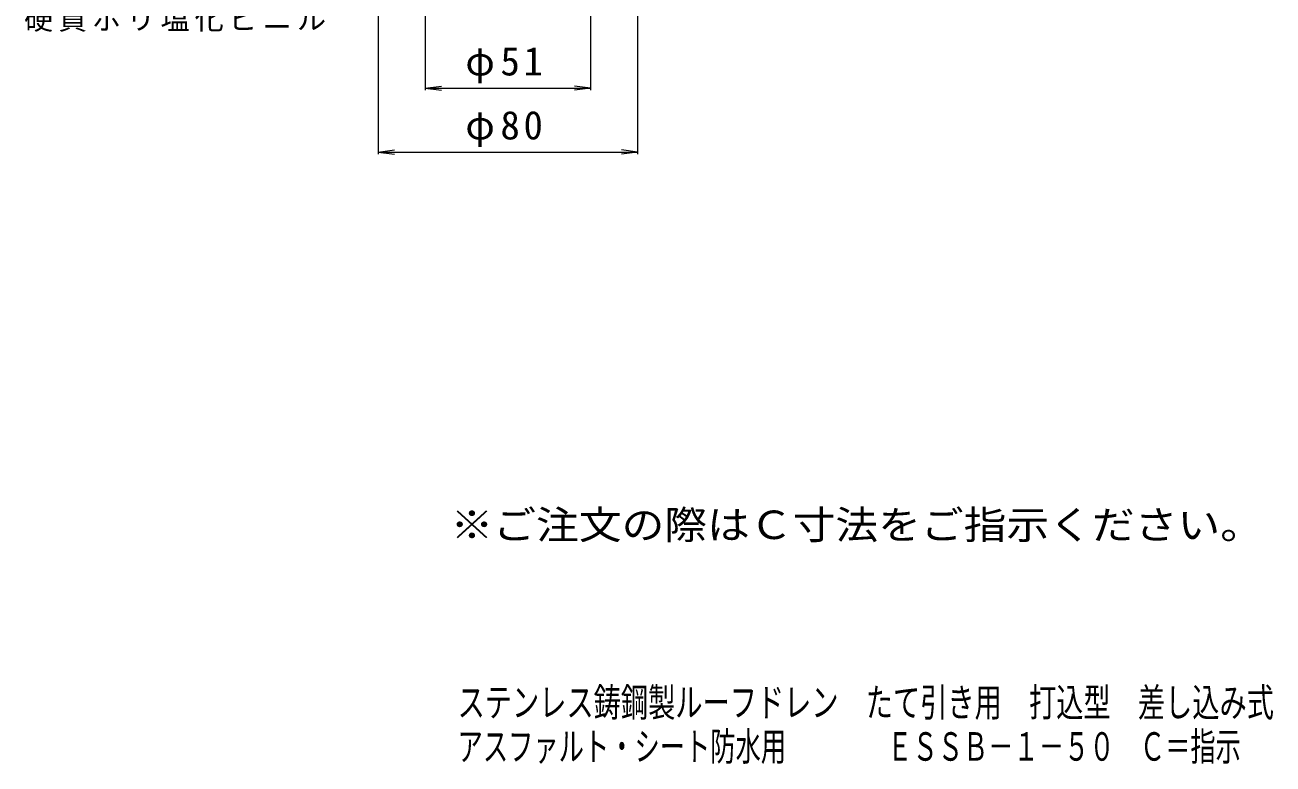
# Model space of a CAD drawing. Units: millimetres, scale not verified. Extents: x -227 to 215, y -346 to 332.
# Drawn here: x -170.5 to 214.8, y -345.7 to -117.7 of the extents above; entities that cross this region are included whole.
import ezdxf
from ezdxf.enums import TextEntityAlignment as Align

# ---------------------------------------------------------------- set-up
doc = ezdxf.new("R2010")
doc.units = ezdxf.units.MM
doc.header["$LTSCALE"] = 3
doc.layers.add('0-4_その他', color=7, linetype='Continuous', lineweight=9)
doc.layers.add('0-5_寸法', color=7, linetype='Continuous', lineweight=9)
doc.layers.add('F-0_F-0ﾚｲﾔ', color=2, linetype='Continuous')
doc.layers.add('F-4_F-4ﾚｲﾔ', color=6, linetype='Continuous')
doc.styles.add('ＭＳ ゴシック', font='')
doc.styles.get('ＭＳ ゴシック').set_extended_font_data('MS Gothic')

msp = doc.modelspace()

# ---------------------------------------------------------------- linework, layer by layer
at = {"layer": '0-4_その他'}
for p, q in [((-46.9, -32.791), (-46.9, -137.779)), ((4.1, -32.791), (4.1, -137.779)), ((-61.4, -87.791), (-61.4, -157.508)), ((18.6, -87.791), (18.6, -157.508)), ((-46.9, -137.179), (-41.943, -136.526)), ((-46.9, -137.179), (4.1, -137.179)), ((-46.9, -137.179), (-41.943, -137.831)), ((4.1, -137.179), (-0.857, -136.526)), ((4.1, -137.179), (-0.857, -137.831)), ((-61.4, -156.908), (-56.443, -156.255)), ((-61.4, -156.908), (18.6, -156.908)), ((-61.4, -156.908), (-56.443, -157.56)), ((18.6, -156.908), (13.643, -156.255)), ((18.6, -156.908), (13.643, -157.56))]:
    msp.add_line(p, q, dxfattribs=at)

# ---------------------------------------------------------------- texts
at = {"layer": '0-4_その他', "color": 2, "char_height": 8.798, "attachment_point": 7, "style": 'ＭＳ ゴシック'}
for s, insert in [('\\T1.19;φ51', (-34.525, -135.653)), ('\\T1.19;φ80', (-34.525, -155.382))]:
    msp.add_mtext(s, dxfattribs=dict(at, insert=insert))
at = {"layer": '0-5_寸法', "insert": (-170.767, -119.811), "char_height": 6.598, "attachment_point": 7, "style": 'ＭＳ ゴシック'}
msp.add_mtext('\\T1.17;硬質ポリ塩化ビニル', dxfattribs=at)
at = {"layer": 'F-0_F-0ﾚｲﾔ', "style": 'ＭＳ ゴシック', "width": 1.1}
msp.add_text('※ご注文の際はＣ寸法をご指示ください。', height=8.798, dxfattribs=at).set_placement((-39.105, -278.941), align=Align.BOTTOM_LEFT)
at = {"layer": 'F-4_F-4ﾚｲﾔ', "style": 'ＭＳ ゴシック'}
for s, width, p in [('ステンレス鋳鋼製ルーフドレン\u3000たて引き用\u3000打込型\u3000差し込み式', 0.7, (-36.922, -333.722)), ('アスファルト・シート防水用\u3000\u3000\u3000\u3000ＥＳＳＢ－１－５０\u3000Ｃ＝指示', 0.65, (-36.922, -347.326))]:
    msp.add_text(s, height=8.798, dxfattribs=dict(at, width=width)).set_placement(p, align=Align.BOTTOM_LEFT)

doc.saveas('drawing.dxf')
